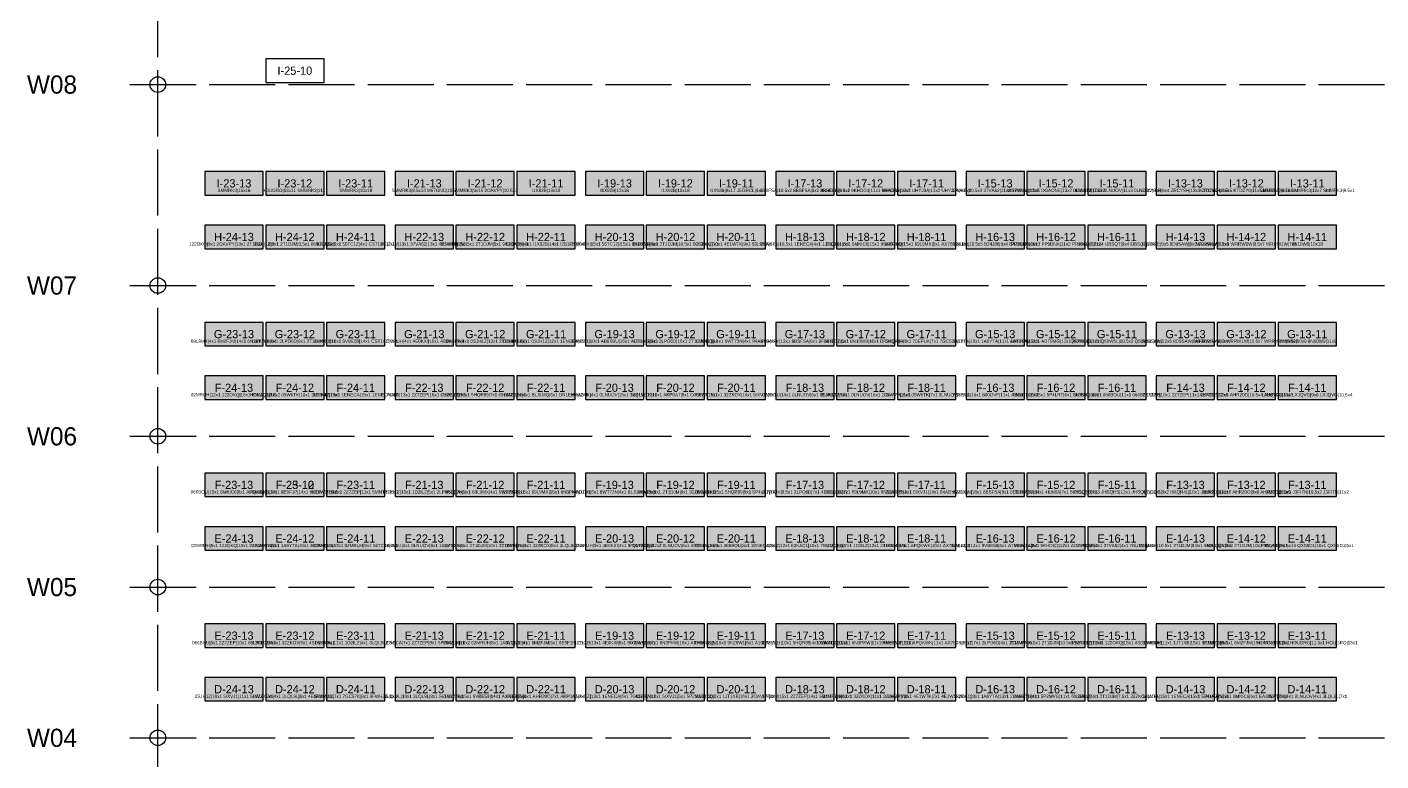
# Model space of a CAD drawing. Header units: metres. Extents: x 0 to 48.5, y -2.8 to 53.5.
# Drawn here: x 0.02 to 26.06, y 11.32 to 25.44 of the extents above; entities that cross this region are included whole.
import ezdxf
from ezdxf.enums import TextEntityAlignment as Align

# ---------------------------------------------------------------- set-up
doc = ezdxf.new("R2010")
doc.units = ezdxf.units.M
doc.linetypes.add('DASHED', pattern=[1.524, 1.27, -0.254])
for name, color, linetype in [('CROSS_AISLES', 4, 'Continuous'), ('LABELS', 7, 'Continuous'), ('RACK_L1', 7, 'Continuous'), ('STOCK_ONLY', 254, 'Continuous'), ('SUPPORT_POINTS', 8, 'Continuous'), ('WALKWAYS', 8, 'Continuous'), ('ZONE_A', 1, 'Continuous'), ('ZONE_B', 30, 'Continuous'), ('ZONE_C', 5, 'Continuous'), ('ZONE_N', 8, 'Continuous')]:
    doc.layers.add(name, color=color, linetype=linetype)

msp = doc.modelspace()

# ---------------------------------------------------------------- hatches: boundary and pattern name
at = {"layer": 'STOCK_ONLY'}
for points in [[(3.439, 22.206), (4.561, 22.206), (4.561, 22.657), (3.439, 22.657)], [(4.61, 22.206), (5.732, 22.206), (5.732, 22.657), (4.61, 22.657)], [(5.781, 22.206), (6.904, 22.206), (6.904, 22.657), (5.781, 22.657)], [(7.099, 22.206), (8.221, 22.206), (8.221, 22.657), (7.099, 22.657)], [(8.27, 22.206), (9.392, 22.206), (9.392, 22.657), (8.27, 22.657)], [(9.441, 22.206), (10.564, 22.206), (10.564, 22.657), (9.441, 22.657)], [(10.759, 22.206), (11.881, 22.206), (11.881, 22.657), (10.759, 22.657)], [(11.93, 22.206), (13.052, 22.206), (13.052, 22.657), (11.93, 22.657)], [(13.101, 22.206), (14.224, 22.206), (14.224, 22.657), (13.101, 22.657)], [(3.439, 21.174), (4.561, 21.174), (4.561, 21.625), (3.439, 21.625)], [(5.781, 21.174), (6.904, 21.174), (6.904, 21.625), (5.781, 21.625)], [(7.099, 21.174), (8.221, 21.174), (8.221, 21.625), (7.099, 21.625)], [(8.27, 21.174), (9.392, 21.174), (9.392, 21.625), (8.27, 21.625)], [(9.441, 21.174), (10.564, 21.174), (10.564, 21.625), (9.441, 21.625)], [(11.93, 21.174), (13.052, 21.174), (13.052, 21.625), (11.93, 21.625)], [(13.101, 21.174), (14.224, 21.174), (14.224, 21.625), (13.101, 21.625)], [(15.59, 21.174), (16.712, 21.174), (16.712, 21.625), (15.59, 21.625)], [(16.761, 21.174), (17.884, 21.174), (17.884, 21.625), (16.761, 21.625)], [(24.081, 21.174), (25.204, 21.174), (25.204, 21.625), (24.081, 21.625)], [(3.439, 19.306), (4.561, 19.306), (4.561, 19.757), (3.439, 19.757)], [(4.61, 19.306), (5.732, 19.306), (5.732, 19.757), (4.61, 19.757)], [(7.099, 19.306), (8.221, 19.306), (8.221, 19.757), (7.099, 19.757)], [(10.759, 19.306), (11.881, 19.306), (11.881, 19.757), (10.759, 19.757)], [(14.419, 19.306), (15.541, 19.306), (15.541, 19.757), (14.419, 19.757)], [(15.59, 19.306), (16.712, 19.306), (16.712, 19.757), (15.59, 19.757)], [(3.439, 18.274), (4.561, 18.274), (4.561, 18.726), (3.439, 18.726)], [(4.61, 18.274), (5.732, 18.274), (5.732, 18.726), (4.61, 18.726)], [(5.781, 18.274), (6.904, 18.274), (6.904, 18.726), (5.781, 18.726)], [(8.27, 18.274), (9.392, 18.274), (9.392, 18.726), (8.27, 18.726)], [(9.441, 18.274), (10.564, 18.274), (10.564, 18.726), (9.441, 18.726)], [(11.93, 18.274), (13.052, 18.274), (13.052, 18.726), (11.93, 18.726)], [(13.101, 18.274), (14.224, 18.274), (14.224, 18.726), (13.101, 18.726)], [(14.419, 18.274), (15.541, 18.274), (15.541, 18.726), (14.419, 18.726)], [(16.761, 18.274), (17.884, 18.274), (17.884, 18.726), (16.761, 18.726)], [(18.079, 18.274), (19.201, 18.274), (19.201, 18.726), (18.079, 18.726)], [(3.439, 16.406), (4.561, 16.406), (4.561, 16.857), (3.439, 16.857)], [(4.61, 16.406), (5.732, 16.406), (5.732, 16.857), (4.61, 16.857)], [(5.781, 16.406), (6.904, 16.406), (6.904, 16.857), (5.781, 16.857)], [(7.099, 16.406), (8.221, 16.406), (8.221, 16.857), (7.099, 16.857)], [(8.27, 16.406), (9.392, 16.406), (9.392, 16.857), (8.27, 16.857)], [(9.441, 16.406), (10.564, 16.406), (10.564, 16.857), (9.441, 16.857)], [(10.759, 16.406), (11.881, 16.406), (11.881, 16.857), (10.759, 16.857)], [(11.93, 16.406), (13.052, 16.406), (13.052, 16.857), (11.93, 16.857)], [(18.079, 16.406), (19.201, 16.406), (19.201, 16.857), (18.079, 16.857)], [(19.25, 16.406), (20.372, 16.406), (20.372, 16.857), (19.25, 16.857)], [(3.439, 15.374), (4.561, 15.374), (4.561, 15.825), (3.439, 15.825)], [(4.61, 15.374), (5.732, 15.374), (5.732, 15.825), (4.61, 15.825)], [(5.781, 15.374), (6.904, 15.374), (6.904, 15.825), (5.781, 15.825)], [(7.099, 15.374), (8.221, 15.374), (8.221, 15.825), (7.099, 15.825)], [(8.27, 15.374), (9.392, 15.374), (9.392, 15.825), (8.27, 15.825)], [(9.441, 15.374), (10.564, 15.374), (10.564, 15.825), (9.441, 15.825)], [(10.759, 15.374), (11.881, 15.374), (11.881, 15.825), (10.759, 15.825)], [(11.93, 15.374), (13.052, 15.374), (13.052, 15.825), (11.93, 15.825)], [(13.101, 15.374), (14.224, 15.374), (14.224, 15.825), (13.101, 15.825)], [(14.419, 15.374), (15.541, 15.374), (15.541, 15.825), (14.419, 15.825)], [(15.59, 15.374), (16.712, 15.374), (16.712, 15.825), (15.59, 15.825)], [(16.761, 15.374), (17.884, 15.374), (17.884, 15.825), (16.761, 15.825)], [(18.079, 15.374), (19.201, 15.374), (19.201, 15.825), (18.079, 15.825)], [(20.421, 15.374), (21.544, 15.374), (21.544, 15.825), (20.421, 15.825)], [(21.739, 15.374), (22.861, 15.374), (22.861, 15.825), (21.739, 15.825)], [(3.439, 13.506), (4.561, 13.506), (4.561, 13.957), (3.439, 13.957)], [(4.61, 13.506), (5.732, 13.506), (5.732, 13.957), (4.61, 13.957)], [(5.781, 13.506), (6.904, 13.506), (6.904, 13.957), (5.781, 13.957)], [(7.099, 13.506), (8.221, 13.506), (8.221, 13.957), (7.099, 13.957)], [(8.27, 13.506), (9.392, 13.506), (9.392, 13.957), (8.27, 13.957)], [(9.441, 13.506), (10.564, 13.506), (10.564, 13.957), (9.441, 13.957)], [(10.759, 13.506), (11.881, 13.506), (11.881, 13.957), (10.759, 13.957)], [(11.93, 13.506), (13.052, 13.506), (13.052, 13.957), (11.93, 13.957)], [(13.101, 13.506), (14.224, 13.506), (14.224, 13.957), (13.101, 13.957)], [(14.419, 13.506), (15.541, 13.506), (15.541, 13.957), (14.419, 13.957)], [(15.59, 13.506), (16.712, 13.506), (16.712, 13.957), (15.59, 13.957)], [(16.761, 13.506), (17.884, 13.506), (17.884, 13.957), (16.761, 13.957)], [(20.421, 13.506), (21.544, 13.506), (21.544, 13.957), (20.421, 13.957)], [(21.739, 13.506), (22.861, 13.506), (22.861, 13.957), (21.739, 13.957)], [(3.439, 12.474), (4.561, 12.474), (4.561, 12.925), (3.439, 12.925)], [(4.61, 12.474), (5.732, 12.474), (5.732, 12.925), (4.61, 12.925)], [(5.781, 12.474), (6.904, 12.474), (6.904, 12.925), (5.781, 12.925)], [(7.099, 12.474), (8.221, 12.474), (8.221, 12.925), (7.099, 12.925)], [(8.27, 12.474), (9.392, 12.474), (9.392, 12.925), (8.27, 12.925)], [(9.441, 12.474), (10.564, 12.474), (10.564, 12.925), (9.441, 12.925)], [(10.759, 12.474), (11.881, 12.474), (11.881, 12.925), (10.759, 12.925)], [(11.93, 12.474), (13.052, 12.474), (13.052, 12.925), (11.93, 12.925)], [(13.101, 12.474), (14.224, 12.474), (14.224, 12.925), (13.101, 12.925)], [(14.419, 12.474), (15.541, 12.474), (15.541, 12.925), (14.419, 12.925)], [(15.59, 12.474), (16.712, 12.474), (16.712, 12.925), (15.59, 12.925)], [(16.761, 12.474), (17.884, 12.474), (17.884, 12.925), (16.761, 12.925)], [(19.25, 12.474), (20.372, 12.474), (20.372, 12.925), (19.25, 12.925)], [(20.421, 12.474), (21.544, 12.474), (21.544, 12.925), (20.421, 12.925)], [(21.739, 12.474), (22.861, 12.474), (22.861, 12.925), (21.739, 12.925)], [(22.91, 12.474), (24.032, 12.474), (24.032, 12.925), (22.91, 12.925)]]:
    msp.add_hatch(color=254, dxfattribs=at).paths.add_polyline_path(points)
at = {"layer": 'ZONE_A'}
for points in [[(16.761, 22.206), (17.884, 22.206), (17.884, 22.657), (16.761, 22.657)], [(18.079, 22.206), (19.201, 22.206), (19.201, 22.657), (18.079, 22.657)], [(19.25, 22.206), (20.372, 22.206), (20.372, 22.657), (19.25, 22.657)], [(20.421, 22.206), (21.544, 22.206), (21.544, 22.657), (20.421, 22.657)], [(21.739, 22.206), (22.861, 22.206), (22.861, 22.657), (21.739, 22.657)], [(22.91, 22.206), (24.032, 22.206), (24.032, 22.657), (22.91, 22.657)], [(24.081, 22.206), (25.204, 22.206), (25.204, 22.657), (24.081, 22.657)], [(19.25, 21.174), (20.372, 21.174), (20.372, 21.625), (19.25, 21.625)], [(20.421, 21.174), (21.544, 21.174), (21.544, 21.625), (20.421, 21.625)], [(21.739, 21.174), (22.861, 21.174), (22.861, 21.625), (21.739, 21.625)], [(22.91, 21.174), (24.032, 21.174), (24.032, 21.625), (22.91, 21.625)], [(20.421, 19.306), (21.544, 19.306), (21.544, 19.757), (20.421, 19.757)], [(21.739, 19.306), (22.861, 19.306), (22.861, 19.757), (21.739, 19.757)], [(22.91, 19.306), (24.032, 19.306), (24.032, 19.757), (22.91, 19.757)], [(24.081, 19.306), (25.204, 19.306), (25.204, 19.757), (24.081, 19.757)], [(22.91, 18.274), (24.032, 18.274), (24.032, 18.726), (22.91, 18.726)], [(24.081, 18.274), (25.204, 18.274), (25.204, 18.726), (24.081, 18.726)], [(22.91, 16.406), (24.032, 16.406), (24.032, 16.857), (22.91, 16.857)], [(24.081, 16.406), (25.204, 16.406), (25.204, 16.857), (24.081, 16.857)]]:
    msp.add_hatch(color=1, dxfattribs=at).paths.add_polyline_path(points)
at = {"layer": 'ZONE_B'}
for points in [[(15.59, 22.206), (16.712, 22.206), (16.712, 22.657), (15.59, 22.657)], [(18.079, 21.174), (19.201, 21.174), (19.201, 21.625), (18.079, 21.625)], [(19.25, 19.306), (20.372, 19.306), (20.372, 19.757), (19.25, 19.757)], [(21.739, 18.274), (22.861, 18.274), (22.861, 18.726), (21.739, 18.726)], [(21.739, 16.406), (22.861, 16.406), (22.861, 16.857), (21.739, 16.857)]]:
    msp.add_hatch(color=30, dxfattribs=at).paths.add_polyline_path(points)
at = {"layer": 'ZONE_C'}
for points in [[(14.419, 22.206), (15.541, 22.206), (15.541, 22.657), (14.419, 22.657)], [(18.079, 19.306), (19.201, 19.306), (19.201, 19.757), (18.079, 19.757)], [(20.421, 18.274), (21.544, 18.274), (21.544, 18.726), (20.421, 18.726)], [(20.421, 16.406), (21.544, 16.406), (21.544, 16.857), (20.421, 16.857)], [(24.081, 15.374), (25.204, 15.374), (25.204, 15.825), (24.081, 15.825)], [(22.91, 13.506), (24.032, 13.506), (24.032, 13.957), (22.91, 13.957)], [(24.081, 13.506), (25.204, 13.506), (25.204, 13.957), (24.081, 13.957)]]:
    msp.add_hatch(color=5, dxfattribs=at).paths.add_polyline_path(points)
at = {"layer": 'ZONE_N'}
for points in [[(4.61, 21.174), (5.732, 21.174), (5.732, 21.625), (4.61, 21.625)], [(10.759, 21.174), (11.881, 21.174), (11.881, 21.625), (10.759, 21.625)], [(14.419, 21.174), (15.541, 21.174), (15.541, 21.625), (14.419, 21.625)], [(5.781, 19.306), (6.904, 19.306), (6.904, 19.757), (5.781, 19.757)], [(8.27, 19.306), (9.392, 19.306), (9.392, 19.757), (8.27, 19.757)], [(9.441, 19.306), (10.564, 19.306), (10.564, 19.757), (9.441, 19.757)], [(11.93, 19.306), (13.052, 19.306), (13.052, 19.757), (11.93, 19.757)], [(13.101, 19.306), (14.224, 19.306), (14.224, 19.757), (13.101, 19.757)], [(16.761, 19.306), (17.884, 19.306), (17.884, 19.757), (16.761, 19.757)], [(7.099, 18.274), (8.221, 18.274), (8.221, 18.726), (7.099, 18.726)], [(10.759, 18.274), (11.881, 18.274), (11.881, 18.726), (10.759, 18.726)], [(15.59, 18.274), (16.712, 18.274), (16.712, 18.726), (15.59, 18.726)], [(19.25, 18.274), (20.372, 18.274), (20.372, 18.726), (19.25, 18.726)], [(13.101, 16.406), (14.224, 16.406), (14.224, 16.857), (13.101, 16.857)], [(14.419, 16.406), (15.541, 16.406), (15.541, 16.857), (14.419, 16.857)], [(15.59, 16.406), (16.712, 16.406), (16.712, 16.857), (15.59, 16.857)], [(16.761, 16.406), (17.884, 16.406), (17.884, 16.857), (16.761, 16.857)], [(19.25, 15.374), (20.372, 15.374), (20.372, 15.825), (19.25, 15.825)], [(22.91, 15.374), (24.032, 15.374), (24.032, 15.825), (22.91, 15.825)], [(18.079, 13.506), (19.201, 13.506), (19.201, 13.957), (18.079, 13.957)], [(19.25, 13.506), (20.372, 13.506), (20.372, 13.957), (19.25, 13.957)], [(18.079, 12.474), (19.201, 12.474), (19.201, 12.925), (18.079, 12.925)], [(24.081, 12.474), (25.204, 12.474), (25.204, 12.925), (24.081, 12.925)]]:
    msp.add_hatch(color=8, dxfattribs=at).paths.add_polyline_path(points)

# ---------------------------------------------------------------- linework, layer by layer
at = {"layer": 'CROSS_AISLES', "linetype": 'DASHED'}
msp.add_line((2.536, 2), (2.536, 52.4), dxfattribs=at)
at = {"layer": 'RACK_L1'}
for points in [[(4.61, 24.373), (5.732, 24.373), (5.732, 24.824), (4.61, 24.824)], [(3.439, 22.206), (4.561, 22.206), (4.561, 22.657), (3.439, 22.657)], [(4.61, 22.206), (5.732, 22.206), (5.732, 22.657), (4.61, 22.657)], [(5.781, 22.206), (6.904, 22.206), (6.904, 22.657), (5.781, 22.657)], [(7.099, 22.206), (8.221, 22.206), (8.221, 22.657), (7.099, 22.657)], [(8.27, 22.206), (9.392, 22.206), (9.392, 22.657), (8.27, 22.657)], [(9.441, 22.206), (10.564, 22.206), (10.564, 22.657), (9.441, 22.657)], [(10.759, 22.206), (11.881, 22.206), (11.881, 22.657), (10.759, 22.657)], [(11.93, 22.206), (13.052, 22.206), (13.052, 22.657), (11.93, 22.657)], [(13.101, 22.206), (14.224, 22.206), (14.224, 22.657), (13.101, 22.657)], [(14.419, 22.206), (15.541, 22.206), (15.541, 22.657), (14.419, 22.657)], [(15.59, 22.206), (16.712, 22.206), (16.712, 22.657), (15.59, 22.657)], [(16.761, 22.206), (17.884, 22.206), (17.884, 22.657), (16.761, 22.657)], [(18.079, 22.206), (19.201, 22.206), (19.201, 22.657), (18.079, 22.657)], [(19.25, 22.206), (20.372, 22.206), (20.372, 22.657), (19.25, 22.657)], [(20.421, 22.206), (21.544, 22.206), (21.544, 22.657), (20.421, 22.657)], [(21.739, 22.206), (22.861, 22.206), (22.861, 22.657), (21.739, 22.657)], [(22.91, 22.206), (24.032, 22.206), (24.032, 22.657), (22.91, 22.657)], [(24.081, 22.206), (25.204, 22.206), (25.204, 22.657), (24.081, 22.657)], [(3.439, 21.174), (4.561, 21.174), (4.561, 21.625), (3.439, 21.625)], [(4.61, 21.174), (5.732, 21.174), (5.732, 21.625), (4.61, 21.625)], [(5.781, 21.174), (6.904, 21.174), (6.904, 21.625), (5.781, 21.625)], [(7.099, 21.174), (8.221, 21.174), (8.221, 21.625), (7.099, 21.625)], [(8.27, 21.174), (9.392, 21.174), (9.392, 21.625), (8.27, 21.625)], [(9.441, 21.174), (10.564, 21.174), (10.564, 21.625), (9.441, 21.625)], [(10.759, 21.174), (11.881, 21.174), (11.881, 21.625), (10.759, 21.625)], [(11.93, 21.174), (13.052, 21.174), (13.052, 21.625), (11.93, 21.625)], [(13.101, 21.174), (14.224, 21.174), (14.224, 21.625), (13.101, 21.625)], [(14.419, 21.174), (15.541, 21.174), (15.541, 21.625), (14.419, 21.625)], [(15.59, 21.174), (16.712, 21.174), (16.712, 21.625), (15.59, 21.625)], [(16.761, 21.174), (17.884, 21.174), (17.884, 21.625), (16.761, 21.625)], [(18.079, 21.174), (19.201, 21.174), (19.201, 21.625), (18.079, 21.625)], [(19.25, 21.174), (20.372, 21.174), (20.372, 21.625), (19.25, 21.625)], [(20.421, 21.174), (21.544, 21.174), (21.544, 21.625), (20.421, 21.625)], [(21.739, 21.174), (22.861, 21.174), (22.861, 21.625), (21.739, 21.625)], [(22.91, 21.174), (24.032, 21.174), (24.032, 21.625), (22.91, 21.625)], [(24.081, 21.174), (25.204, 21.174), (25.204, 21.625), (24.081, 21.625)], [(3.439, 19.306), (4.561, 19.306), (4.561, 19.757), (3.439, 19.757)], [(4.61, 19.306), (5.732, 19.306), (5.732, 19.757), (4.61, 19.757)], [(5.781, 19.306), (6.904, 19.306), (6.904, 19.757), (5.781, 19.757)], [(7.099, 19.306), (8.221, 19.306), (8.221, 19.757), (7.099, 19.757)], [(8.27, 19.306), (9.392, 19.306), (9.392, 19.757), (8.27, 19.757)], [(9.441, 19.306), (10.564, 19.306), (10.564, 19.757), (9.441, 19.757)], [(10.759, 19.306), (11.881, 19.306), (11.881, 19.757), (10.759, 19.757)], [(11.93, 19.306), (13.052, 19.306), (13.052, 19.757), (11.93, 19.757)], [(13.101, 19.306), (14.224, 19.306), (14.224, 19.757), (13.101, 19.757)], [(14.419, 19.306), (15.541, 19.306), (15.541, 19.757), (14.419, 19.757)], [(15.59, 19.306), (16.712, 19.306), (16.712, 19.757), (15.59, 19.757)], [(16.761, 19.306), (17.884, 19.306), (17.884, 19.757), (16.761, 19.757)], [(18.079, 19.306), (19.201, 19.306), (19.201, 19.757), (18.079, 19.757)], [(19.25, 19.306), (20.372, 19.306), (20.372, 19.757), (19.25, 19.757)], [(20.421, 19.306), (21.544, 19.306), (21.544, 19.757), (20.421, 19.757)], [(21.739, 19.306), (22.861, 19.306), (22.861, 19.757), (21.739, 19.757)], [(22.91, 19.306), (24.032, 19.306), (24.032, 19.757), (22.91, 19.757)], [(24.081, 19.306), (25.204, 19.306), (25.204, 19.757), (24.081, 19.757)], [(3.439, 18.274), (4.561, 18.274), (4.561, 18.726), (3.439, 18.726)], [(4.61, 18.274), (5.732, 18.274), (5.732, 18.726), (4.61, 18.726)], [(5.781, 18.274), (6.904, 18.274), (6.904, 18.726), (5.781, 18.726)], [(7.099, 18.274), (8.221, 18.274), (8.221, 18.726), (7.099, 18.726)], [(8.27, 18.274), (9.392, 18.274), (9.392, 18.726), (8.27, 18.726)], [(9.441, 18.274), (10.564, 18.274), (10.564, 18.726), (9.441, 18.726)], [(10.759, 18.274), (11.881, 18.274), (11.881, 18.726), (10.759, 18.726)], [(11.93, 18.274), (13.052, 18.274), (13.052, 18.726), (11.93, 18.726)], [(13.101, 18.274), (14.224, 18.274), (14.224, 18.726), (13.101, 18.726)], [(14.419, 18.274), (15.541, 18.274), (15.541, 18.726), (14.419, 18.726)], [(15.59, 18.274), (16.712, 18.274), (16.712, 18.726), (15.59, 18.726)], [(16.761, 18.274), (17.884, 18.274), (17.884, 18.726), (16.761, 18.726)], [(18.079, 18.274), (19.201, 18.274), (19.201, 18.726), (18.079, 18.726)], [(19.25, 18.274), (20.372, 18.274), (20.372, 18.726), (19.25, 18.726)], [(20.421, 18.274), (21.544, 18.274), (21.544, 18.726), (20.421, 18.726)], [(21.739, 18.274), (22.861, 18.274), (22.861, 18.726), (21.739, 18.726)], [(22.91, 18.274), (24.032, 18.274), (24.032, 18.726), (22.91, 18.726)], [(24.081, 18.274), (25.204, 18.274), (25.204, 18.726), (24.081, 18.726)], [(3.439, 16.406), (4.561, 16.406), (4.561, 16.857), (3.439, 16.857)], [(4.61, 16.406), (5.732, 16.406), (5.732, 16.857), (4.61, 16.857)], [(4.61, 16.406), (5.732, 16.406), (5.732, 16.857), (4.61, 16.857)], [(5.781, 16.406), (6.904, 16.406), (6.904, 16.857), (5.781, 16.857)], [(7.099, 16.406), (8.221, 16.406), (8.221, 16.857), (7.099, 16.857)], [(8.27, 16.406), (9.392, 16.406), (9.392, 16.857), (8.27, 16.857)], [(9.441, 16.406), (10.564, 16.406), (10.564, 16.857), (9.441, 16.857)], [(10.759, 16.406), (11.881, 16.406), (11.881, 16.857), (10.759, 16.857)], [(11.93, 16.406), (13.052, 16.406), (13.052, 16.857), (11.93, 16.857)], [(13.101, 16.406), (14.224, 16.406), (14.224, 16.857), (13.101, 16.857)], [(14.419, 16.406), (15.541, 16.406), (15.541, 16.857), (14.419, 16.857)], [(15.59, 16.406), (16.712, 16.406), (16.712, 16.857), (15.59, 16.857)], [(16.761, 16.406), (17.884, 16.406), (17.884, 16.857), (16.761, 16.857)], [(18.079, 16.406), (19.201, 16.406), (19.201, 16.857), (18.079, 16.857)], [(19.25, 16.406), (20.372, 16.406), (20.372, 16.857), (19.25, 16.857)], [(20.421, 16.406), (21.544, 16.406), (21.544, 16.857), (20.421, 16.857)], [(21.739, 16.406), (22.861, 16.406), (22.861, 16.857), (21.739, 16.857)], [(22.91, 16.406), (24.032, 16.406), (24.032, 16.857), (22.91, 16.857)], [(24.081, 16.406), (25.204, 16.406), (25.204, 16.857), (24.081, 16.857)], [(3.439, 15.374), (4.561, 15.374), (4.561, 15.825), (3.439, 15.825)], [(4.61, 15.374), (5.732, 15.374), (5.732, 15.825), (4.61, 15.825)], [(5.781, 15.374), (6.904, 15.374), (6.904, 15.825), (5.781, 15.825)], [(7.099, 15.374), (8.221, 15.374), (8.221, 15.825), (7.099, 15.825)], [(8.27, 15.374), (9.392, 15.374), (9.392, 15.825), (8.27, 15.825)], [(9.441, 15.374), (10.564, 15.374), (10.564, 15.825), (9.441, 15.825)], [(10.759, 15.374), (11.881, 15.374), (11.881, 15.825), (10.759, 15.825)], [(11.93, 15.374), (13.052, 15.374), (13.052, 15.825), (11.93, 15.825)], [(13.101, 15.374), (14.224, 15.374), (14.224, 15.825), (13.101, 15.825)], [(14.419, 15.374), (15.541, 15.374), (15.541, 15.825), (14.419, 15.825)], [(15.59, 15.374), (16.712, 15.374), (16.712, 15.825), (15.59, 15.825)], [(16.761, 15.374), (17.884, 15.374), (17.884, 15.825), (16.761, 15.825)], [(18.079, 15.374), (19.201, 15.374), (19.201, 15.825), (18.079, 15.825)], [(19.25, 15.374), (20.372, 15.374), (20.372, 15.825), (19.25, 15.825)], [(20.421, 15.374), (21.544, 15.374), (21.544, 15.825), (20.421, 15.825)], [(21.739, 15.374), (22.861, 15.374), (22.861, 15.825), (21.739, 15.825)], [(22.91, 15.374), (24.032, 15.374), (24.032, 15.825), (22.91, 15.825)], [(24.081, 15.374), (25.204, 15.374), (25.204, 15.825), (24.081, 15.825)], [(3.439, 13.506), (4.561, 13.506), (4.561, 13.957), (3.439, 13.957)], [(4.61, 13.506), (5.732, 13.506), (5.732, 13.957), (4.61, 13.957)], [(5.781, 13.506), (6.904, 13.506), (6.904, 13.957), (5.781, 13.957)], [(7.099, 13.506), (8.221, 13.506), (8.221, 13.957), (7.099, 13.957)], [(8.27, 13.506), (9.392, 13.506), (9.392, 13.957), (8.27, 13.957)], [(9.441, 13.506), (10.564, 13.506), (10.564, 13.957), (9.441, 13.957)], [(10.759, 13.506), (11.881, 13.506), (11.881, 13.957), (10.759, 13.957)], [(11.93, 13.506), (13.052, 13.506), (13.052, 13.957), (11.93, 13.957)], [(13.101, 13.506), (14.224, 13.506), (14.224, 13.957), (13.101, 13.957)], [(14.419, 13.506), (15.541, 13.506), (15.541, 13.957), (14.419, 13.957)], [(15.59, 13.506), (16.712, 13.506), (16.712, 13.957), (15.59, 13.957)], [(16.761, 13.506), (17.884, 13.506), (17.884, 13.957), (16.761, 13.957)], [(18.079, 13.506), (19.201, 13.506), (19.201, 13.957), (18.079, 13.957)], [(19.25, 13.506), (20.372, 13.506), (20.372, 13.957), (19.25, 13.957)], [(20.421, 13.506), (21.544, 13.506), (21.544, 13.957), (20.421, 13.957)], [(21.739, 13.506), (22.861, 13.506), (22.861, 13.957), (21.739, 13.957)], [(22.91, 13.506), (24.032, 13.506), (24.032, 13.957), (22.91, 13.957)], [(24.081, 13.506), (25.204, 13.506), (25.204, 13.957), (24.081, 13.957)], [(3.439, 12.474), (4.561, 12.474), (4.561, 12.925), (3.439, 12.925)], [(4.61, 12.474), (5.732, 12.474), (5.732, 12.925), (4.61, 12.925)], [(5.781, 12.474), (6.904, 12.474), (6.904, 12.925), (5.781, 12.925)], [(7.099, 12.474), (8.221, 12.474), (8.221, 12.925), (7.099, 12.925)], [(8.27, 12.474), (9.392, 12.474), (9.392, 12.925), (8.27, 12.925)], [(9.441, 12.474), (10.564, 12.474), (10.564, 12.925), (9.441, 12.925)], [(10.759, 12.474), (11.881, 12.474), (11.881, 12.925), (10.759, 12.925)], [(11.93, 12.474), (13.052, 12.474), (13.052, 12.925), (11.93, 12.925)], [(13.101, 12.474), (14.224, 12.474), (14.224, 12.925), (13.101, 12.925)], [(14.419, 12.474), (15.541, 12.474), (15.541, 12.925), (14.419, 12.925)], [(15.59, 12.474), (16.712, 12.474), (16.712, 12.925), (15.59, 12.925)], [(16.761, 12.474), (17.884, 12.474), (17.884, 12.925), (16.761, 12.925)], [(18.079, 12.474), (19.201, 12.474), (19.201, 12.925), (18.079, 12.925)], [(19.25, 12.474), (20.372, 12.474), (20.372, 12.925), (19.25, 12.925)], [(20.421, 12.474), (21.544, 12.474), (21.544, 12.925), (20.421, 12.925)], [(21.739, 12.474), (22.861, 12.474), (22.861, 12.925), (21.739, 12.925)], [(22.91, 12.474), (24.032, 12.474), (24.032, 12.925), (22.91, 12.925)], [(24.081, 12.474), (25.204, 12.474), (25.204, 12.925), (24.081, 12.925)]]:
    msp.add_lwpolyline(points, close=True, dxfattribs=at)
at = {"layer": 'SUPPORT_POINTS'}
for centre in [(2.536, 24.332), (2.536, 20.466), (2.536, 17.566), (2.536, 14.666), (2.536, 11.766)]:
    msp.add_circle(centre, 0.15, dxfattribs=at)
at = {"layer": 'WALKWAYS', "linetype": 'DASHED'}
for p, q in [((2, 24.332), (48.456, 24.332)), ((2, 20.466), (48.456, 20.466)), ((2, 17.566), (48.456, 17.566)), ((2, 14.666), (48.456, 14.666)), ((2, 11.766), (48.456, 11.766))]:
    msp.add_line(p, q, dxfattribs=at)

# ---------------------------------------------------------------- texts
at = {"layer": 'LABELS'}
for s, height, p in [('I-25-10', 0.1579, (5.171, 24.599)), ('I-23-13', 0.1579, (4, 22.431)), ('I-23-12', 0.1579, (5.171, 22.431)), ('I-23-11', 0.1579, (6.342, 22.431)), ('I-21-13', 0.1579, (7.66, 22.431)), ('I-21-12', 0.1579, (8.831, 22.431)), ('I-21-11', 0.1579, (10.002, 22.431)), ('I-19-13', 0.1579, (11.32, 22.431)), ('I-19-12', 0.1579, (12.491, 22.431)), ('I-19-11', 0.1579, (13.662, 22.431)), ('I-17-13', 0.1579, (14.98, 22.431)), ('I-17-12', 0.1579, (16.151, 22.431)), ('I-17-11', 0.1579, (17.322, 22.431)), ('I-15-13', 0.1579, (18.64, 22.431)), ('I-15-12', 0.1579, (19.811, 22.431)), ('I-15-11', 0.1579, (20.982, 22.431)), ('I-13-13', 0.1579, (22.3, 22.431)), ('I-13-12', 0.1579, (23.471, 22.431)), ('I-13-11', 0.1579, (24.642, 22.431)), ('SMMRK3|15x18', 0.06314, (4, 22.296)), ('HOUGRO|13x11 SMMRK3|11x7', 0.06314, (5.171, 22.296)), ('SMMRK3|10x18', 0.06314, (6.342, 22.296)), ('SMMRK3|9.5x14 M67GNC|10x4', 0.06314, (7.66, 22.296)), ('SMMRK3|9x15 2OAVPY|10.5x3', 0.06314, (8.831, 22.296)), ('I1X92B|13x18', 0.06314, (10.002, 22.296)), ('I1X92B|12x18', 0.06314, (11.32, 22.296)), ('I1X92B|10x18', 0.06314, (12.491, 22.296)), ('I1X92B|9x17 JEGRCL|9x1', 0.06314, (13.662, 22.296)), ('8BSFSA|10.5x2 8BSFSA|9x2 8BSFSA|9.5x2', 0.06314, (14.98, 22.296)), ('9KHDG3|10x1 9KHDG3|11x1 9KHDG3|12x1', 0.06314, (16.151, 22.296)), ('UHYJ3A|10x2 UHYJ3A|11x2 UHYJ3A|9.5x2', 0.06314, (17.322, 22.296)), ('37VA62|10.5x3 37VA62|11x3 37VA62|12x2', 0.06314, (18.64, 22.296)), ('WRRW1W|10x5 DGAONE|13x2 DGAONE|7.5x2', 0.06314, (19.811, 22.296)), ('0LNUOV|10x3 0LNUOV|11x3 0LNUOV|9x3', 0.06314, (20.982, 22.296)), ('ZRCYSH|9x4 ZRCYSH|13x3 ZRCYSH|8x3', 0.06314, (22.3, 22.296)), ('KTDZY0|10.5x5 KTDZY0|11x5 KTDZY0|8.5x4', 0.06314, (23.471, 22.296)), ('SMMRK3|9x10 SMMRK3|12x7 SMMRK3|9.5x1', 0.06314, (24.642, 22.296)), ('H-24-13', 0.1579, (4, 21.4)), ('H-24-12', 0.1579, (5.171, 21.4)), ('H-24-11', 0.1579, (6.342, 21.4)), ('H-22-13', 0.1579, (7.66, 21.4)), ('H-22-12', 0.1579, (8.831, 21.4)), ('H-22-11', 0.1579, (10.002, 21.4)), ('H-20-13', 0.1579, (11.32, 21.4)), ('H-20-12', 0.1579, (12.491, 21.4)), ('H-20-11', 0.1579, (13.662, 21.4)), ('H-18-13', 0.1579, (14.98, 21.4)), ('H-18-12', 0.1579, (16.151, 21.4)), ('H-18-11', 0.1579, (17.322, 21.4)), ('H-16-13', 0.1579, (18.64, 21.4)), ('H-16-12', 0.1579, (19.811, 21.4)), ('H-16-11', 0.1579, (20.982, 21.4)), ('H-14-13', 0.1579, (22.3, 21.4)), ('H-14-12', 0.1579, (23.471, 21.4)), ('H-14-11', 0.1579, (24.642, 21.4)), ('122OKQ|9x1 2OAVPY|13x1 2T1DJM|10.5x1', 0.06314, (4, 21.265)), ('0SJH1Z|9x1 2T1DJM|9.5x1 6MKIC6|9x1', 0.06314, (5.171, 21.265)), ('37VA62|9x1 56TC1Z|4x1 CST1KC|7x1', 0.06314, (6.342, 21.265)), ('2T1DJM|13x1 37VA62|13x1 4E1WTK|15x1', 0.06314, (7.66, 21.265)), ('05W6TK|10.5x1 2T1DJM|9x1 9KZ6W1|9x1', 0.06314, (8.831, 21.265)), ('EAJXUV|4x1 I1X92B|14x1 I2B1FH|15x1', 0.06314, (10.002, 21.265)), ('2OAVPY|15x1 56TC1Z|8.5x1 8N10W9|4x1', 0.06314, (11.32, 21.265)), ('066BOU|5x1 2T1DJM|10.5x1 69L9MX|7x1', 0.06314, (12.491, 21.265)), ('0SJH1Z|10x1 4E1WTK|9x1 69L9MX|6x1', 0.06314, (13.662, 21.265)), ('05W6TK|10.5x1 1ENECA|4x1 1JT1XB|11x1', 0.06314, (14.98, 21.265)), ('3LQL9L|6x1 6MKIC6|15x1 9S4AF8|6x1', 0.06314, (16.151, 21.265)), ('122OKQ|15x1 69L9MX|6x1 AX7BJ8|11x1', 0.06314, (17.322, 21.265)), ('B24J86|10.5x5 B24J86|9x4 EAJXUV|10x1', 0.06314, (18.64, 21.265)), ('PP9DNA|10x3 PP9DNA|11x2 PP9DNA|12x2', 0.06314, (19.811, 21.265)), ('IJBSQT|11x4 IJBSQT|9x4 IJBSQT|10x3', 0.06314, (20.982, 21.265)), ('G8ASPE|9x5 8D9SAW|6x3 8D9SAW|7.5x3', 0.06314, (22.3, 21.265)), ('WRRW1W|12x8 WRRW1W|8.5x7 WRRW1W|7x3', 0.06314, (23.471, 21.265)), ('8N10W9|10x18', 0.06314, (24.642, 21.265)), ('G-23-13', 0.1579, (4, 19.531)), ('G-23-12', 0.1579, (5.171, 19.531)), ('G-23-11', 0.1579, (6.342, 19.531)), ('G-21-13', 0.1579, (7.66, 19.531)), ('G-21-12', 0.1579, (8.831, 19.531)), ('G-21-11', 0.1579, (10.002, 19.531)), ('G-19-13', 0.1579, (11.32, 19.531)), ('G-19-12', 0.1579, (12.491, 19.531)), ('G-19-11', 0.1579, (13.662, 19.531)), ('G-17-13', 0.1579, (14.98, 19.531)), ('G-17-12', 0.1579, (16.151, 19.531)), ('G-17-11', 0.1579, (17.322, 19.531)), ('G-15-13', 0.1579, (18.64, 19.531)), ('G-15-12', 0.1579, (19.811, 19.531)), ('G-15-11', 0.1579, (20.982, 19.531)), ('G-13-13', 0.1579, (22.3, 19.531)), ('G-13-12', 0.1579, (23.471, 19.531)), ('G-13-11', 0.1579, (24.642, 19.531)), ('69L9MX|4x1 6M2FJM|14x1 6N3PKW|14x1', 0.06314, (4, 19.396)), ('1JT1XB|8x1 2LPO6D|9x1 2T1DJM|9.5x1', 0.06314, (5.171, 19.396)), ('6MKIC6|10x1 9VBE59|14x1 CST1KC|5x1', 0.06314, (6.342, 19.396)), ('02MRUH|4x1 4E0KXI|15x1 4E0KXI|9x1', 0.06314, (7.66, 19.396)), ('05W6TK|4x1 0SJH1Z|13x1 2T1DJM|10x1', 0.06314, (8.831, 19.396)), ('02MRUH|6x1 0SJH1Z|12x1 1ENECA|15x1', 0.06314, (10.002, 19.396)), ('5MNTT7|10x1 AB9XBU|16x1 ADT9MG|4x1', 0.06314, (11.32, 19.396)), ('1JT1XB|5x1 2LPO6D|16x1 2T1DJM|9.5x1', 0.06314, (12.491, 19.396)), ('122OKQ|14x1 6WT73N|4x1 84ABYS|4x1', 0.06314, (13.662, 19.396)), ('2OAVPY|12x1 8BSFSA|9x1 9FWH2G|15x1', 0.06314, (14.98, 19.396)), ('56TC1Z|5x1 8N10W9|16x1 DF3KQM|8x1', 0.06314, (16.151, 19.396)), ('5HQR89|7x1 70EPUK|7x1 7GC57K|12x1', 0.06314, (17.322, 19.396)), ('1A6YTA|10x1 1A6YTA|11x1 1A6YTA|13x1', 0.06314, (18.64, 19.396)), ('ADT9MG|10x1 ADT9MG|11x1 ADT9MG|12x1', 0.06314, (19.811, 19.396)), ('Q50W5L|11x3 Q50W5L|10.5x2 Q50W5L|12x2', 0.06314, (20.982, 19.396)), ('8D9SAW|12x6 8D9SAW|8x6 8D9SAW|7x4', 0.06314, (22.3, 19.396)), ('WRRW1W|8x9 WRRW1W|10.5x7 WRRW1W|8.5x2', 0.06314, (23.471, 19.396)), ('8N10W9|10x9 8N10W9|11x9', 0.06314, (24.642, 19.396)), ('F-24-13', 0.1579, (4, 18.5)), ('F-24-12', 0.1579, (5.171, 18.5)), ('F-24-11', 0.1579, (6.342, 18.5)), ('F-22-13', 0.1579, (7.66, 18.5)), ('F-22-12', 0.1579, (8.831, 18.5)), ('F-22-11', 0.1579, (10.002, 18.5)), ('F-20-13', 0.1579, (11.32, 18.5)), ('F-20-12', 0.1579, (12.491, 18.5)), ('F-20-11', 0.1579, (13.662, 18.5)), ('F-18-13', 0.1579, (14.98, 18.5)), ('F-18-12', 0.1579, (16.151, 18.5)), ('F-18-11', 0.1579, (17.322, 18.5)), ('F-16-13', 0.1579, (18.64, 18.5)), ('F-16-12', 0.1579, (19.811, 18.5)), ('F-16-11', 0.1579, (20.982, 18.5)), ('F-14-13', 0.1579, (22.3, 18.5)), ('F-14-12', 0.1579, (23.471, 18.5)), ('F-14-11', 0.1579, (24.642, 18.5)), ('02MRUH|12x1 122OKQ|16x1 63KAC1|6x1', 0.06314, (4, 18.365)), ('HOUJQN|13x2 05W6TK|10x1 2LPO6D|13x1', 0.06314, (5.171, 18.365)), ('0SJH1Z|16x1 1ENECA|15x1 1ENECA|4x1', 0.06314, (6.342, 18.365)), ('2LPO6D|13x1 2Z7ZEP|16x1 6M2FJM|8x1', 0.06314, (7.66, 18.365)), ('1D2ILZ|10x1 5HQR89|7x1 69L9MX|14x1', 0.06314, (8.831, 18.365)), ('6M2FJM|4x1 BLJLMQ|6x1 DNLEH7|12x1', 0.06314, (10.002, 18.365)), ('05W6TK|4x1 0LNUOV|15x1 3LQL9L|13x1', 0.06314, (11.32, 18.365)), ('4E1WTK|14x1 AKP0A7|8x1 D05ZS7|15x1', 0.06314, (12.491, 18.365)), ('05W6TK|7x1 32ZKOX|14x1 5IXVJ1|6x1', 0.06314, (13.662, 18.365)), ('066BOU|14x1 0LNUOV|6x1 0SJH1Z|15x1', 0.06314, (14.98, 18.365)), ('0LNUOV|10x1 0LNUOV|16x1 2OAVPY|11x1', 0.06314, (16.151, 18.365)), ('05W6TK|5x1 05W6TK|7x1 0LNUOV|8.5x1', 0.06314, (17.322, 18.365)), ('1ENECA|16x1 800OVF|11x1 ASG1IT|15x1', 0.06314, (18.64, 18.365)), ('05W6TK|10.5x1 5P4LRT|6x1 BLJLMQ|4x1', 0.06314, (19.811, 18.365)), ('066BOU|10x1 066BOU|11x1 066BOU|12x1', 0.06314, (20.982, 18.365)), ('2Z7ZEP|10x1 2Z7ZEP|11x1 2Z7ZEP|12x1', 0.06314, (22.3, 18.365)), ('AHR20O|12x5 AHR20O|10.5x4 AHR20O|13x3', 0.06314, (23.471, 18.365)), ('LXJQVG|10x6 LXJQVG|9x6 LXJQVG|10.5x4', 0.06314, (24.642, 18.365)), ('F-23-13', 0.1579, (4, 16.631)), ('F-23-12', 0.1579, (5.171, 16.631)), ('F-25-10', 0.1579, (5.171, 16.631)), ('F-23-11', 0.1579, (6.342, 16.631)), ('F-21-13', 0.1579, (7.66, 16.631)), ('F-21-12', 0.1579, (8.831, 16.631)), ('F-21-11', 0.1579, (10.002, 16.631)), ('F-19-13', 0.1579, (11.32, 16.631)), ('F-19-12', 0.1579, (12.491, 16.631)), ('F-19-11', 0.1579, (13.662, 16.631)), ('F-17-13', 0.1579, (14.98, 16.631)), ('F-17-12', 0.1579, (16.151, 16.631)), ('F-17-11', 0.1579, (17.322, 16.631)), ('F-15-13', 0.1579, (18.64, 16.631)), ('F-15-12', 0.1579, (19.811, 16.631)), ('F-15-11', 0.1579, (20.982, 16.631)), ('F-13-13', 0.1579, (22.3, 16.631)), ('F-13-12', 0.1579, (23.471, 16.631)), ('F-13-11', 0.1579, (24.642, 16.631)), ('066BOU|15x1 6MKIC6|8x1 APQKWK|13x1', 0.06314, (4, 16.496)), ('84ABYS|10x1 8E9F1P|14x1 9KZ6W1|16x1', 0.06314, (5.171, 16.496)), ('2OAVPY|16x1 2Z7ZEP|11x1 5MNTT7|5x1', 0.06314, (6.342, 16.496)), ('0SJH1Z|13x1 1D2ILZ|5x1 2LPO6D|14x1', 0.06314, (7.66, 16.496)), ('4SD17H|4x1 69L9MX|4x1 6WT73N|9x1', 0.06314, (8.831, 16.496)), ('05W6TK|16x1 69L9MX|15x1 6N3PKW|10x1', 0.06314, (10.002, 16.496)), ('4SD17H|6x1 6WT73N|4x1 BLJLMQ|15x1', 0.06314, (11.32, 16.496)), ('1A6YTA|9x1 2T1DJM|8x1 32ZKOX|9x1', 0.06314, (12.491, 16.496)), ('05W6TK|15x1 5HQR89|9x1 5P4LRT|7x1', 0.06314, (13.662, 16.496)), ('0LNUOV|8.5x1 2LPO6D|7x1 4E0KXI|12x1', 0.06314, (14.98, 16.496)), ('32ZKOX|7x1 69L9MX|10x1 8N10W9|6x1', 0.06314, (16.151, 16.496)), ('2OAVPY|4x1 5IXVJ1|14x1 84ABYS|11x1', 0.06314, (17.322, 16.496)), ('6WT73N|16x1 8BSFSA|9x1 8E9F1P|13x1', 0.06314, (18.64, 16.496)), ('0LNUOV|14x1 4ILN0A|7x1 56TC1Z|10x1', 0.06314, (19.811, 16.496)), ('JHSQHS|7x3 JHSQHS|12x1 JHSQHS|13x1', 0.06314, (20.982, 16.496)), ('X31OGS|9x2 HXQR4L|10x1 J2URNJ|13x1', 0.06314, (22.3, 16.496)), ('AHR20O|11x6 AHR20O|9x6 AHR20O|9.5x5', 0.06314, (23.471, 16.496)), ('J3FI7N|10x3 J3FI7N|10.5x2 J3FI7N|11x2', 0.06314, (24.642, 16.496)), ('E-24-13', 0.1579, (4, 15.6)), ('E-24-12', 0.1579, (5.171, 15.6)), ('E-24-11', 0.1579, (6.342, 15.6)), ('E-22-13', 0.1579, (7.66, 15.6)), ('E-22-12', 0.1579, (8.831, 15.6)), ('E-22-11', 0.1579, (10.002, 15.6)), ('E-20-13', 0.1579, (11.32, 15.6)), ('E-20-12', 0.1579, (12.491, 15.6)), ('E-20-11', 0.1579, (13.662, 15.6)), ('E-18-13', 0.1579, (14.98, 15.6)), ('E-18-12', 0.1579, (16.151, 15.6)), ('E-18-11', 0.1579, (17.322, 15.6)), ('E-16-13', 0.1579, (18.64, 15.6)), ('E-16-12', 0.1579, (19.811, 15.6)), ('E-16-11', 0.1579, (20.982, 15.6)), ('E-14-13', 0.1579, (22.3, 15.6)), ('E-14-12', 0.1579, (23.471, 15.6)), ('E-14-11', 0.1579, (24.642, 15.6)), ('02MRUH|5x1 122OKQ|10x1 2Z7ZEP|11x1', 0.06314, (4, 15.465)), ('05W6TK|9x1 1A6YTA|15x1 4E0KXI|10x1', 0.06314, (5.171, 15.465)), ('02MRUH|13x1 02MRUH|5x1 56TC1Z|7x1', 0.06314, (6.342, 15.465)), ('066BOU|4x1 0LNUOV|8x1 1A6YTA|9x1', 0.06314, (7.66, 15.465)), ('1JT1XB|5x1 2T1DJM|10x1 2Z7ZEP|15x1', 0.06314, (8.831, 15.465)), ('05W6TK|6x1 32ZKOX|8x1 3LQL9L|12x1', 0.06314, (10.002, 15.465)), ('02MRUH|9x1 4E0KXI|4x1 9FWH2G|6x1', 0.06314, (11.32, 15.465)), ('QVFB0Q|12x2 0LNUOV|6x1 4SD17H|14x1', 0.06314, (12.491, 15.465)), ('02MRUH|9x1 066BOU|8x1 1ENECA|5x1', 0.06314, (13.662, 15.465)), ('1D2ILZ|12x1 63KAC1|10x1 7BU1V7|8x1', 0.06314, (14.98, 15.465)), ('122OKQ|7x1 1D2ILZ|12x1 2T1DJM|8x1', 0.06314, (16.151, 15.465)), ('4E0KXI|15x1 APQKWK|10x1 AX7BJ8|13x1', 0.06314, (17.322, 15.465)), ('63KAC1|14x1 9VBE59|6x1 A7MDBC|14x1', 0.06314, (18.64, 15.465)), ('1A6YTA|4x1 9KHDG3|12x1 ADT9MG|8x1', 0.06314, (19.811, 15.465)), ('2LPO6D|4x1 37VA62|4x1 7BU1V7|16x1', 0.06314, (20.982, 15.465)), ('05W6TK|10.5x1 2T1DJM|9.5x1 6MKIC6|11x1', 0.06314, (22.3, 15.465)), ('HOUJQN|9x2 2T1DJM|10x1 4E0KXI|9x1', 0.06314, (23.471, 15.465)), ('PY5UPB|26.5x14 QXS5D1|10x1 QXS5D1|5x1', 0.06314, (24.642, 15.465)), ('E-23-13', 0.1579, (4, 13.731)), ('E-23-12', 0.1579, (5.171, 13.731)), ('E-23-11', 0.1579, (6.342, 13.731)), ('E-21-13', 0.1579, (7.66, 13.731)), ('E-21-12', 0.1579, (8.831, 13.731)), ('E-21-11', 0.1579, (10.002, 13.731)), ('E-19-13', 0.1579, (11.32, 13.731)), ('E-19-12', 0.1579, (12.491, 13.731)), ('E-19-11', 0.1579, (13.662, 13.731)), ('E-17-13', 0.1579, (14.98, 13.731)), ('E-17-12', 0.1579, (16.151, 13.731)), ('E-17-11', 0.1579, (17.322, 13.731)), ('E-15-13', 0.1579, (18.64, 13.731)), ('E-15-12', 0.1579, (19.811, 13.731)), ('E-15-11', 0.1579, (20.982, 13.731)), ('E-13-13', 0.1579, (22.3, 13.731)), ('E-13-12', 0.1579, (23.471, 13.731)), ('E-13-11', 0.1579, (24.642, 13.731)), ('066BOU|5x1 2Z7ZEP|10x1 69L9MX|10x1', 0.06314, (4, 13.596)), ('2T1DJM|4x1 32ZKOX|5x1 4SD17H|9x1', 0.06314, (5.171, 13.596)), ('066BOU|11x1 1D2ILZ|4x1 3LQL9L|13x1', 0.06314, (6.342, 13.596)), ('1ENECA|7x1 2Z7ZEP|8x1 5P2MVG|4x1', 0.06314, (7.66, 13.596)), ('V6K6JX|10x2 02MRUH|8x1 1A6YTA|15x1', 0.06314, (8.831, 13.596)), ('3LQL9L|4x1 6M2FJM|5x1 8E9F1P|12x1', 0.06314, (10.002, 13.596)), ('1JT1XB|13x1 4E0KXI|8x1 800OVF|11x1', 0.06314, (11.32, 13.596)), ('05W6TK|7x1 6N3PKW|16x1 AKP0A7|12x1', 0.06314, (12.491, 13.596)), ('05W6TK|11.5x1 9KZ6W1|6x1 A19092|7x1', 0.06314, (13.662, 13.596)), ('02MRUH|10x1 5HQR89|4x1 63KAC1|11x1', 0.06314, (14.98, 13.596)), ('05W6TK|10.5x1 6N3PKW|11x1 AHSNWF|12x1', 0.06314, (16.151, 13.596)), ('9FWH2G|12x1 APQKWK|11x1 AX7BJ8|11x1', 0.06314, (17.322, 13.596)), ('0SJH1Z|7x1 2LPO6D|4x1 2T1DJM|4x1', 0.06314, (18.64, 13.596)), ('2OAVPY|9.5x1 2T1DJM|10.5x1 56TC1Z|10x1', 0.06314, (19.811, 13.596)), ('05W6TK|12.5x1 122OKQ|15x1 4SD17H|10x1', 0.06314, (20.982, 13.596)), ('02MRUH|11x1 1JT1XB|15x1 5P2MVG|6x1', 0.06314, (22.3, 13.596)), ('0LNUOV|8.5x1 6M2FJM|15x1 7GC57K|9x1', 0.06314, (23.471, 13.596)), ('HOUGRO|11x1 HOUGRO|11.5x1 HOUGRO|13x1', 0.06314, (24.642, 13.596)), ('D-24-13', 0.1579, (4, 12.7)), ('D-24-12', 0.1579, (5.171, 12.7)), ('D-24-11', 0.1579, (6.342, 12.7)), ('D-22-13', 0.1579, (7.66, 12.7)), ('D-22-12', 0.1579, (8.831, 12.7)), ('D-22-11', 0.1579, (10.002, 12.7)), ('D-20-13', 0.1579, (11.32, 12.7)), ('D-20-12', 0.1579, (12.491, 12.7)), ('D-20-11', 0.1579, (13.662, 12.7)), ('D-18-13', 0.1579, (14.98, 12.7)), ('D-18-12', 0.1579, (16.151, 12.7)), ('D-18-11', 0.1579, (17.322, 12.7)), ('D-16-13', 0.1579, (18.64, 12.7)), ('D-16-12', 0.1579, (19.811, 12.7)), ('D-16-11', 0.1579, (20.982, 12.7)), ('D-14-13', 0.1579, (22.3, 12.7)), ('D-14-12', 0.1579, (23.471, 12.7)), ('D-14-11', 0.1579, (24.642, 12.7)), ('0SJH1Z|16x1 5IXVJ1|11x1 5IXVJ1|5x1', 0.06314, (4, 12.565)), ('32ZKOX|4x1 3LQL9L|6x1 4E0KXI|11x1', 0.06314, (5.171, 12.565)), ('5P2MVG|7x1 7GC57K|8x1 9FWH2G|8x1', 0.06314, (6.342, 12.565)), ('3LQL9L|10x1 3LQL9L|8x1 56TC1Z|9x1', 0.06314, (7.66, 12.565)), ('1A6YTA|15x1 9VBE59|14x1 AX7BJ8|6x1', 0.06314, (8.831, 12.565)), ('9VBE59|6x1 AHR20O|7x1 AKP0A7|9x1', 0.06314, (10.002, 12.565)), ('0SJH1Z|13x1 1ENECA|6x1 7GC57K|7x1', 0.06314, (11.32, 12.565)), ('4ILN0A|10x1 5IXVJ1|5x1 5P2MVG|13x1', 0.06314, (12.491, 12.565)), ('122OKQ|7x1 1JT1XB|16x1 2OAVPY|4x1', 0.06314, (13.662, 12.565)), ('1JT1XB|15x1 2Z7ZEP|14x1 5MNTT7|16x1', 0.06314, (14.98, 12.565)), ('02MRUH|12x1 32ZKOX|11x1 32ZKOX|7x1', 0.06314, (16.151, 12.565)), ('2OAVPY|8x1 4E1WTK|7x1 4E1WTK|9x1', 0.06314, (17.322, 12.565)), ('122OKQ|8x1 1A6YTA|13x1 2OAVPY|9x1', 0.06314, (18.64, 12.565)), ('066BOU|4x1 5P2MVG|11x1 6N3PKW|8x1', 0.06314, (19.811, 12.565)), ('1D2ILZ|8x1 2T1DJM|7.5x1 32ZKOX|11x1', 0.06314, (20.982, 12.565)), ('1A6YTA|15x1 1ENECA|15x1 5P4LRT|16x1', 0.06314, (22.3, 12.565)), ('2OAVPY|9x1 6MKIC6|6x1 EAJXUV|11x1', 0.06314, (23.471, 12.565)), ('05W6TK|4x1 0LNUOV|4x1 3LQL9L|7x1', 0.06314, (24.642, 12.565))]:
    msp.add_text(s, height=height, dxfattribs=at).set_placement(p, align=Align.MIDDLE_CENTER)
at = {"layer": 'WALKWAYS'}
for s, p in [('W08', (0.5, 24.332)), ('W07', (0.5, 20.466)), ('W06', (0.5, 17.566)), ('W05', (0.5, 14.666)), ('W04', (0.5, 11.766))]:
    msp.add_text(s, height=0.35, dxfattribs=at).set_placement(p, align=Align.MIDDLE_CENTER)

doc.saveas('drawing.dxf')
